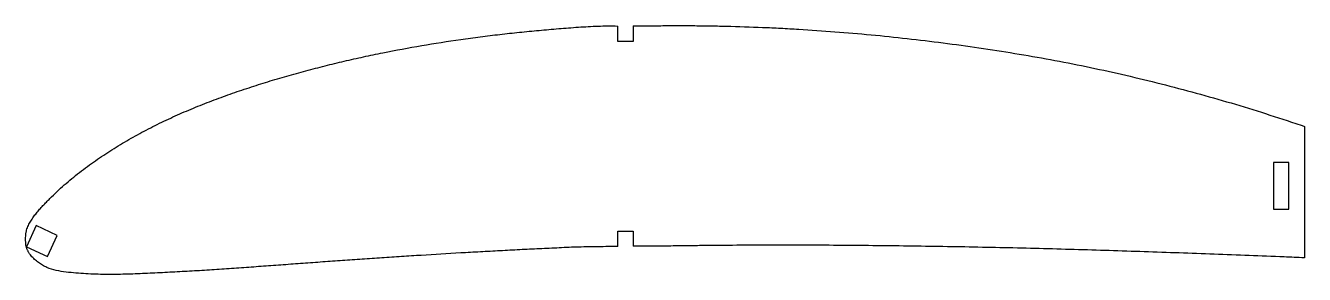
# Model space of a CAD drawing. Header units: millimetres. Extents: x -76 to 88, y 12 to 44.
import ezdxf

# ---------------------------------------------------------------- set-up
doc = ezdxf.new("R2010")
doc.units = ezdxf.units.MM

msp = doc.modelspace()

# ---------------------------------------------------------------- linework, layer by layer
for p, q in [((-0.06, 42.34), (-0.06, 44.32)), ((1.94, 44.34), (1.94, 42.34)), ((1.94, 42.34), (-0.06, 42.34)), ((88.39, 31.39), (88.39, 14.46)), ((84.39, 26.72), (84.39, 20.72)), ((86.39, 26.72), (84.39, 26.72)), ((86.39, 20.72), (86.39, 26.72)), ((84.39, 20.72), (86.39, 20.72)), ((-0.06, 15.91), (-0.06, 17.91)), ((-0.06, 17.91), (1.94, 17.91)), ((1.94, 17.91), (1.94, 15.94))]:
    msp.add_line(p, q)
at = {"color": 7, "linetype": 'Continuous', "lineweight": 25}
for p, q in [((-74.96, 18.61), (-76.23, 15.89)), ((-72.24, 17.34), (-74.96, 18.61)), ((-73.51, 14.63), (-72.24, 17.34)), ((-76.23, 15.89), (-73.51, 14.63))]:
    msp.add_line(p, q, dxfattribs=at)
for points, knots in [([(-0.06, 15.91), (-0.88, 15.9), (-2.13, 15.89), (-3.8, 15.87), (-5.06, 15.84), (-6.33, 15.8), (-7.6, 15.73), (-8.87, 15.67), (-10.56, 15.6), (-12.67, 15.49), (-15.21, 15.36), (-17.75, 15.22), (-21.13, 15.03), (-24.51, 14.83), (-27.9, 14.61), (-30.44, 14.44), (-32.97, 14.27), (-35.51, 14.1), (-38.05, 13.92), (-40.59, 13.73), (-43.13, 13.55), (-45.67, 13.36), (-48.21, 13.18), (-50.75, 13), (-53.29, 12.83), (-55.41, 12.71), (-57.11, 12.62), (-58.38, 12.55), (-59.66, 12.49), (-60.93, 12.43), (-62.2, 12.37), (-63.48, 12.33), (-64.75, 12.31), (-66.02, 12.31), (-67.3, 12.34), (-68.57, 12.39), (-69.84, 12.48), (-71.11, 12.6), (-72.38, 12.79), (-73.39, 13.11), (-74.15, 13.5), (-74.6, 13.78), (-74.93, 14.05), (-75.25, 14.32), (-75.55, 14.63), (-75.78, 14.93), (-75.89, 15.1), (-75.98, 15.24), (-76.05, 15.38), (-76.12, 15.52), (-76.18, 15.67), (-76.23, 15.82), (-76.27, 15.98), (-76.29, 16.13), (-76.3, 16.29), (-76.31, 16.45), (-76.32, 16.61), (-76.32, 16.82), (-76.33, 17.09), (-76.3, 17.35), (-76.29, 17.56), (-76.27, 17.72), (-76.23, 17.88), (-76.18, 18.08), (-76.1, 18.33), (-75.97, 18.63), (-75.78, 19.01), (-75.5, 19.46), (-75.13, 19.98), (-74.73, 20.47), (-74.31, 20.95), (-73.87, 21.41), (-73.42, 21.87), (-72.82, 22.47), (-72.05, 23.2), (-71.11, 24.06), (-70.13, 24.87), (-69.13, 25.66), (-67.76, 26.68), (-66.01, 27.88), (-63.85, 29.23), (-61.63, 30.49), (-59.37, 31.66), (-57.06, 32.75), (-54.72, 33.75), (-52.35, 34.69), (-49.96, 35.57), (-47.55, 36.39), (-45.12, 37.16), (-42.68, 37.88), (-40.22, 38.56), (-37.76, 39.2), (-35.28, 39.8), (-32.8, 40.36), (-29.48, 41.06), (-25.31, 41.83), (-21.12, 42.48), (-17.77, 42.94), (-15.24, 43.25), (-12.72, 43.53), (-10.19, 43.77), (-7.66, 43.99), (-5.13, 44.19), (-2.6, 44.33), (-0.91, 44.35), (-0.06, 44.32)], [0.4721895, 0.4721895, 0.4721895, 0.4721895, 0.4802032, 0.4843286, 0.4884539, 0.4925793, 0.4967047, 0.5008301, 0.5049554, 0.5132062, 0.5214569, 0.5297077, 0.5379584, 0.5544599, 0.5627106, 0.5709614, 0.5792121, 0.5874629, 0.5957136, 0.6039643, 0.6122151, 0.6204658, 0.6287166, 0.6369673, 0.6452181, 0.6534688, 0.6575942, 0.6617195, 0.6658449, 0.6699703, 0.6740957, 0.678221, 0.6823464, 0.6864718, 0.6905971, 0.6947225, 0.6988479, 0.7029733, 0.7070986, 0.711224, 0.7132867, 0.7153494, 0.7163807, 0.7174121, 0.7194747, 0.7205061, 0.7210218, 0.7215374, 0.7220531, 0.7225688, 0.7230844, 0.7236001, 0.7241158, 0.7246315, 0.7251471, 0.7256628, 0.7261785, 0.7266941, 0.7277255, 0.7287568, 0.7292725, 0.7297882, 0.7303038, 0.7308195, 0.7318509, 0.7328822, 0.7339135, 0.7359762, 0.7380389, 0.7401016, 0.7421643, 0.744227, 0.7462897, 0.7483523, 0.7524777, 0.7566031, 0.7607285, 0.7648538, 0.7689792, 0.7772299, 0.7854807, 0.7937314, 0.8019822, 0.8102329, 0.8184837, 0.8267344, 0.8349851, 0.8432359, 0.8514866, 0.8597374, 0.8679881, 0.8762389, 0.8844896, 0.8927403, 0.9009911, 0.9174926, 0.9339941, 0.9422448, 0.9504955, 0.9587463, 0.966997, 0.9752478, 0.9834985, 0.9917493, 1, 1, 1, 1]), ([(1.94, 44.34), (2.05, 44.34), (2.94, 44.35), (4.6, 44.36), (6.94, 44.39), (9.27, 44.38), (11.61, 44.36), (14.72, 44.29), (17.83, 44.19), (20.94, 44.05), (24.04, 43.87), (27.92, 43.61), (32.57, 43.21), (37.22, 42.73), (41.85, 42.17), (46.48, 41.54), (51.09, 40.82), (57.22, 39.75), (64.84, 38.17), (73.9, 35.9), (81.37, 33.71), (86.18, 32.14), (88.02, 31.52), (88.39, 31.39)], [0.0133897, 0.0133897, 0.0133897, 0.0133897, 0.015625, 0.03125, 0.046875, 0.0625, 0.078125, 0.09375, 0.125, 0.140625, 0.15625, 0.1875, 0.21875, 0.25, 0.28125, 0.3125, 0.34375, 0.375, 0.4375, 0.5, 0.5625, 0.59375, 0.6016335, 0.6016335, 0.6016335, 0.6016335]), ([(88.39, 14.46), (87.52, 14.49), (85.15, 14.59), (79.77, 14.8), (72.26, 15.08), (63.25, 15.39), (55.74, 15.6), (49.73, 15.75), (45.22, 15.84), (40.71, 15.92), (36.19, 15.98), (31.68, 16.03), (27.16, 16.07), (22.64, 16.08), (18.12, 16.08), (14.35, 16.06), (11.33, 16.03), (9.07, 16.01), (7.18, 15.98), (5.67, 15.96), (4.16, 15.95), (2.92, 15.94), (2.05, 15.94), (1.94, 15.94)], [0.1831562, 0.1831562, 0.1831562, 0.1831562, 0.1917307, 0.2064792, 0.2359762, 0.2654733, 0.2949703, 0.3097188, 0.3244673, 0.3392158, 0.3539643, 0.3687129, 0.3834614, 0.3982099, 0.4129584, 0.4277069, 0.4350812, 0.4424554, 0.4498297, 0.4535168, 0.4572039, 0.4645782, 0.4656826, 0.4656826, 0.4656826, 0.4656826])]:
    msp.add_open_spline(points, degree=3, knots=knots, dxfattribs=at)

doc.saveas('drawing.dxf')
